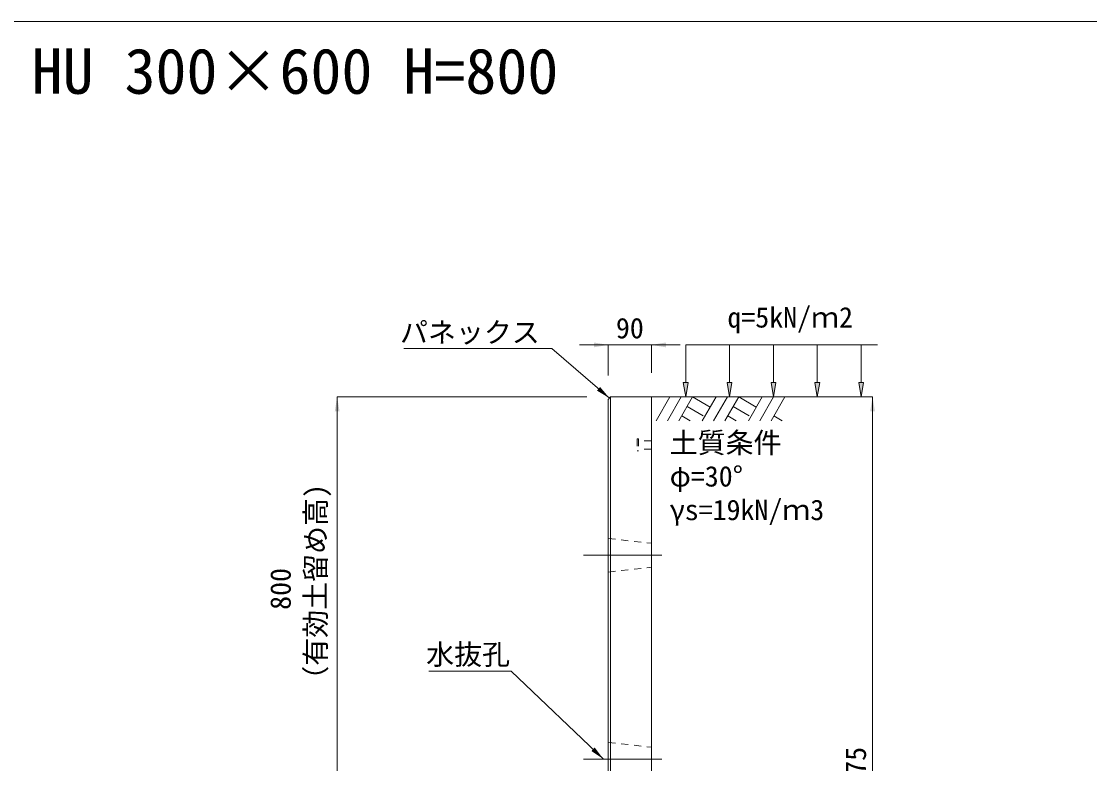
# Model space of a CAD drawing. Units: millimetres at full size. Extents: x 187207 to 255567, y 882048 to 905686.
# Drawn here: x 207626 to 209853, y 890801 to 892348 of the extents above; entities that cross this region are included whole.
import ezdxf
from ezdxf.enums import TextEntityAlignment as Align

# ---------------------------------------------------------------- set-up
doc = ezdxf.new("R2010")
doc.units = ezdxf.units.MM
doc.header["$LTSCALE"] = 20
doc.linetypes.add('USER1', pattern=[28.575, 19.05, -3.175, 3.175, -3.175])
doc.linetypes.add('USER2', pattern=[1.35, 0.75, -0.6])
for name, color, linetype, lineweight in [('0_2', 7, 'Continuous', 20), ('パネックス', 2, 'Continuous', 13), ('図枠', 5, 'Continuous', 13), ('寸法線', 7, 'Continuous', 13), ('引出線', 4, 'Continuous', 13), ('ｲﾝｻｰﾄ', 3, 'USER2', 9), ('ﾊｯﾁﾝｸﾞ', 7, 'Continuous', 5)]:
    doc.layers.add(name, color=color, linetype=linetype, lineweight=lineweight)
doc.layers.add('文字', color=7, linetype='Continuous')
doc.styles.add('ＭＳ ゴシック', font='')
doc.styles.get('ＭＳ ゴシック').set_extended_font_data('MS Gothic')

# ---------------------------------------------------------------- blocks, each defined once
blk = doc.blocks.new('filled_arrow')
at = {"color": 0, "linetype": 'Continuous', "lineweight": -2}
blk.add_solid([(7.5, 1.25), (0, 0), (7.5, -1.25)], dxfattribs=at)

msp = doc.modelspace()

# ---------------------------------------------------------------- hatches: boundary and pattern name
at = {"layer": '寸法線'}
for points in [[(209015.79, 891595.37), (209010.79, 891565.37), (209005.79, 891595.37)], [(209107.2, 891595.37), (209102.2, 891565.37), (209097.2, 891595.37)], [(209198.61, 891595.37), (209193.61, 891565.37), (209188.61, 891595.37)], [(209290.03, 891595.37), (209285.03, 891565.37), (209280.03, 891595.37)], [(209381.44, 891595.37), (209376.44, 891565.37), (209371.44, 891595.37)]]:
    msp.add_hatch(color=256, dxfattribs=at).paths.add_polyline_path(points)

# ---------------------------------------------------------------- linework, layer by layer
at = {"layer": '0_2'}
msp.add_line((208919.37, 891565.37), (209319.37, 891565.37), dxfattribs=at)
at = {"layer": 'パネックス'}
for p, q in [((208854.37, 891565.37), (208849.37, 891560.37)), ((208854.37, 891565.37), (208939.37, 891565.37)), ((208939.37, 891565.37), (208939.37, 889990.37)), ((208849.37, 890765.37), (208849.37, 891560.37))]:
    msp.add_line(p, q, dxfattribs=at)
at = {"layer": 'パネックス', "lineweight": 5}
msp.add_line((208854.37, 891565.37), (208854.37, 890765.37), dxfattribs=at)
at = {"layer": 'パネックス', "linetype": 'USER2', "lineweight": 9}
for p, q in [((208849.37, 891270.37), (208939.37, 891260.37)), ((208849.37, 891200.37), (208939.37, 891210.37)), ((208849.37, 890845.37), (208939.37, 890835.37))]:
    msp.add_line(p, q, dxfattribs=at)
at = {"layer": '図枠'}
msp.add_line((194897.37, 892348.33), (214497.37, 892348.33), dxfattribs=at)
at = {"layer": '寸法線'}
for p, q in [((208789.37, 891673.92), (208999.37, 891673.92)), ((208849.37, 891610.37), (208849.37, 891673.92)), ((208939.37, 891615.37), (208939.37, 891673.92)), ((208284.37, 890765.37), (208284.37, 891565.37)), ((208804.37, 891565.37), (208284.37, 891565.37)), ((208989.37, 891565.37), (209400.22, 891565.37)), ((209400.22, 889990.37), (209400.22, 891565.37))]:
    msp.add_line(p, q, dxfattribs=at)
at = {"layer": '寸法線', "lineweight": 9}
for p, q in [((209410.79, 891673.92), (209010.79, 891673.92)), ((209010.79, 891595.37), (209010.79, 891673.92)), ((209102.2, 891595.37), (209102.2, 891673.92)), ((209193.61, 891595.37), (209193.61, 891673.92)), ((209285.03, 891595.37), (209285.03, 891673.92)), ((209376.44, 891595.37), (209376.44, 891673.92))]:
    msp.add_line(p, q, dxfattribs=at)
at = {"layer": '寸法線', "linetype": 'USER1', "lineweight": 9}
for p, q in [((208797.52, 891235.37), (208961.23, 891235.37)), ((208797.52, 890810.37), (208961.23, 890810.37))]:
    msp.add_line(p, q, dxfattribs=at)
at = {"layer": '寸法線', "lineweight": 9}
for points in [[(209015.79, 891595.37), (209010.79, 891565.37), (209005.79, 891595.37)], [(209107.2, 891595.37), (209102.2, 891565.37), (209097.2, 891595.37)], [(209198.61, 891595.37), (209193.61, 891565.37), (209188.61, 891595.37)], [(209290.03, 891595.37), (209285.03, 891565.37), (209280.03, 891595.37)], [(209381.44, 891595.37), (209376.44, 891565.37), (209371.44, 891595.37)]]:
    msp.add_lwpolyline(points, close=True, dxfattribs=at)
at = {"layer": '引出線'}
for points in [[(208851.87, 891562.87), (208731.66, 891666.33), (208423.41, 891666.33)], [(208839.37, 890810.37), (208646.91, 890993.82), (208475.17, 890993.82)]]:
    msp.add_lwpolyline(points, dxfattribs=at)
at = {"layer": 'ｲﾝｻｰﾄ'}
for p, q in [((208912.37, 891477.87), (208909.37, 891477.87)), ((208909.37, 891477.87), (208909.37, 891452.87)), ((208912.37, 891477.87), (208912.37, 891452.87)), ((208939.37, 891473.87), (208912.37, 891473.87)), ((208939.37, 891456.87), (208912.37, 891456.87)), ((208939.37, 891473.87), (208939.37, 891456.87)), ((208912.37, 891452.87), (208909.37, 891452.87))]:
    msp.add_line(p, q, dxfattribs=at)
at = {"layer": 'ﾊｯﾁﾝｸﾞ', "lineweight": 9}
for p, q in [((208978.02, 891565.36), (208949.37, 891515.74)), ((209001.64, 891565.36), (208972.99, 891515.74)), ((209025.27, 891565.36), (208996.62, 891515.74)), ((209025.27, 891565.36), (209061.83, 891544.25)), ((209074.02, 891565.36), (209045.37, 891515.74)), ((209097.64, 891565.36), (209068.99, 891515.74)), ((209121.27, 891565.36), (209092.62, 891515.74)), ((209121.27, 891565.36), (209157.83, 891544.25)), ((209170.02, 891565.36), (209141.37, 891515.74)), ((209193.64, 891565.36), (209164.99, 891515.74)), ((209217.26, 891565.36), (209188.62, 891515.74)), ((209013.84, 891545.58), (209047.26, 891526.29)), ((209109.84, 891545.58), (209143.26, 891526.29)), ((209002.42, 891525.79), (209019.84, 891515.74)), ((209098.42, 891525.79), (209115.84, 891515.74)), ((209194.42, 891525.79), (209211.83, 891515.74))]:
    msp.add_line(p, q, dxfattribs=at)

# ---------------------------------------------------------------- block references
at = {"layer": '寸法線', "xscale": 4, "yscale": 4}
for p, rotation in [((208849.37, 891673.92), 180), ((208284.37, 891565.37), 270), ((209400.22, 891565.37), 270)]:
    msp.add_blockref('filled_arrow', p, dxfattribs=dict(at, rotation=rotation))
msp.add_blockref('filled_arrow', (208939.37, 891673.92), dxfattribs=at)
at = {"layer": '引出線', "xscale": 4, "yscale": 4}
for p, rotation in [((208851.87, 891562.87), 139.3), ((208839.37, 890810.37), 136.4)]:
    msp.add_blockref('filled_arrow', p, dxfattribs=dict(at, rotation=rotation))

# ---------------------------------------------------------------- texts
at = {"layer": '寸法線', "style": 'ＭＳ ゴシック'}
msp.add_text('90', height=42.72, dxfattribs=at).set_placement((208894.37, 891708.92), align=Align.MIDDLE_CENTER)
for s, p in [('土質条件', (208977.34, 891491.38)), ('φ=30°', (208977.34, 891421.38)), ('γs=19kN/ｍ3', (208977.34, 891351.38))]:
    msp.add_text(s, height=42.72, dxfattribs=at).set_placement(p, align=Align.TOP_LEFT)
for s, p in [('（有効土留め高)', (208273.58, 890946.84)), ('800', (208200.45, 891121.66))]:
    msp.add_text(s, height=42.72, rotation=90, dxfattribs=at).set_placement(p, align=Align.BOTTOM_LEFT)
msp.add_text('1575', height=42.72, rotation=90, dxfattribs=at).set_placement((209365.22, 890777.87), align=Align.MIDDLE_CENTER)
at = {"layer": '引出線', "style": 'ＭＳ ゴシック'}
for s, p in [('パネックス', (208706.66, 891721.47)), ('水抜孔', (208644.66, 891050.1))]:
    msp.add_text(s, height=42.72, dxfattribs=at).set_placement(p, align=Align.TOP_RIGHT)
at = {"layer": '文字', "style": 'ＭＳ ゴシック'}
for s, height, p in [('HU 300×600 H=800', 94.94, (207647.37, 892168.83)), ('q=5kN/ｍ2', 42.72, (209097.67, 891697.19))]:
    msp.add_text(s, height=height, dxfattribs=at).set_placement(p, align=Align.BOTTOM_LEFT)

doc.saveas('drawing.dxf')
